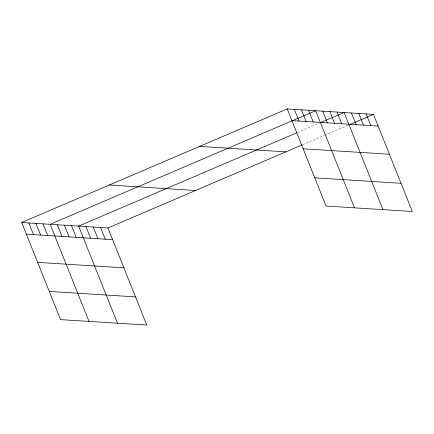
<?xml version="1.0" encoding="UTF-8"?>
<svg xmlns="http://www.w3.org/2000/svg" width="434" height="434" viewBox="0 0 434 434"><rect width="100%" height="100%" fill="white"/><g stroke="black" fill="none" stroke-linecap="round" stroke-linejoin="round"><path stroke-width="0.33" stroke-dasharray="2.17 1.63" d="M297.529 132.468L319.278 123.164M302.617 144.69L324.366 135.386M324.99 135.12L347.981 125.285"/><path stroke-width="0.65" d="M21.7 222.506L107.941 227.969L146.784 325.077L60.543 319.614L21.7 222.506L287.216 108.923L373.457 114.386L412.3 211.494L326.059 206.031L287.216 108.923M296.91 132.733L78.619 226.114L117.462 323.221M320.52 122.632L344.135 112.525L382.978 209.638M107.941 227.969L301.993 144.956M350.466 124.222L373.457 114.386M291.887 120.592L378.128 126.061M303.16 148.786L389.406 154.254M199.597 146.404L285.838 151.867M314.78 177.837L401.021 183.3M109.319 185.02L195.566 190.488M26.371 234.181L112.612 239.644M37.644 262.375L123.891 267.838M49.264 291.42L135.506 296.883M366.128 113.92L370.799 125.594M358.799 113.458L363.47 125.133M351.469 112.992L356.135 124.666M337.023 112.075L341.688 123.75M329.905 111.625L334.576 123.299M322.793 111.175L327.458 122.849M354.518 207.832L315.675 110.724L50.16 224.307L89.003 321.415M308.563 110.274L313.229 121.949M301.446 109.824L306.116 121.498M294.333 109.373L298.999 121.043M100.612 227.508L105.283 239.177M93.283 227.042L97.954 238.716M85.954 226.575L90.619 238.25M71.507 225.664L76.172 237.333M64.389 225.208L69.06 236.883M57.277 224.758L61.943 236.432M43.047 223.857L47.713 235.532M35.93 223.407L40.601 235.082M28.818 222.957L33.483 234.631"/></g></svg>
